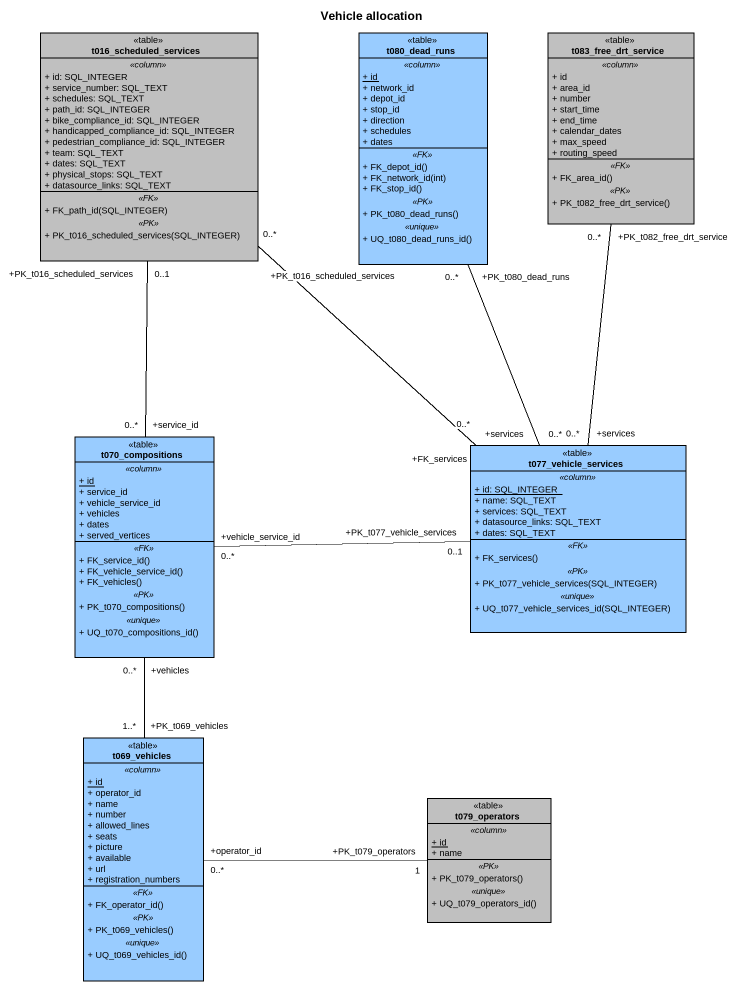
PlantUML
@startuml
title Vehicle allocation
hide circle
hide empty members
skinparam classAttributeIconSize 0
class t016_scheduled_services <<table>> #C0C0C0 {
  .. <<column>> ..
  + id: SQL_INTEGER
  + service_number: SQL_TEXT
  + schedules: SQL_TEXT
  + path_id: SQL_INTEGER
  + bike_compliance_id: SQL_INTEGER
  + handicapped_compliance_id: SQL_INTEGER
  + pedestrian_compliance_id: SQL_INTEGER
  + team: SQL_TEXT
  + dates: SQL_TEXT
  + physical_stops: SQL_TEXT
  + datasource_links: SQL_TEXT
  .. <<FK>> ..
  + FK_path_id(SQL_INTEGER)
  .. <<PK>> ..
  + PK_t016_scheduled_services(SQL_INTEGER)
}
class t080_dead_runs <<table>> #99CCFF {
  .. <<column>> ..
  {static} + id
  + network_id
  + depot_id
  + stop_id
  + direction
  + schedules
  + dates
  .. <<FK>> ..
  + FK_depot_id()
  + FK_network_id(int)
  + FK_stop_id()
  .. <<PK>> ..
  + PK_t080_dead_runs()
  .. <<unique>> ..
  + UQ_t080_dead_runs_id()
}
class t083_free_drt_service <<table>> #C0C0C0 {
  .. <<column>> ..
  + id
  + area_id
  + number
  + start_time
  + end_time
  + calendar_dates
  + max_speed
  + routing_speed
  .. <<FK>> ..
  + FK_area_id()
  .. <<PK>> ..
  + PK_t082_free_drt_service()
}
class t070_compositions <<table>> #99CCFF {
  .. <<column>> ..
  {static} + id
  + service_id
  + vehicle_service_id
  + vehicles
  + dates
  + served_vertices
  .. <<FK>> ..
  + FK_service_id()
  + FK_vehicle_service_id()
  + FK_vehicles()
  .. <<PK>> ..
  + PK_t070_compositions()
  .. <<unique>> ..
  + UQ_t070_compositions_id()
}
class t077_vehicle_services <<table>> #99CCFF {
  .. <<column>> ..
  {static} + id: SQL_INTEGER
  + name: SQL_TEXT
  + services: SQL_TEXT
  + datasource_links: SQL_TEXT
  + dates: SQL_TEXT
  .. <<FK>> ..
  + FK_services()
  .. <<PK>> ..
  + PK_t077_vehicle_services(SQL_INTEGER)
  .. <<unique>> ..
  + UQ_t077_vehicle_services_id(SQL_INTEGER)
}
class t069_vehicles <<table>> #99CCFF {
  .. <<column>> ..
  {static} + id
  + operator_id
  + name
  + number
  + allowed_lines
  + seats
  + picture
  + available
  + url
  + registration_numbers
  .. <<FK>> ..
  + FK_operator_id()
  .. <<PK>> ..
  + PK_t069_vehicles()
  .. <<unique>> ..
  + UQ_t069_vehicles_id()
}
class t079_operators <<table>> #C0C0C0 {
  .. <<column>> ..
  {static} + id
  + name
  .. <<PK>> ..
  + PK_t079_operators()
  .. <<unique>> ..
  + UQ_t079_operators_id()
}
t070_compositions "+service_id\n0..*" -up- "+PK_t016_scheduled_services\n0..1" t016_scheduled_services
t070_compositions "+vehicle_service_id\n0..*" -right- "+PK_t077_vehicle_services\n0..1" t077_vehicle_services
t070_compositions "+vehicles\n0..*" -- "+PK_t069_vehicles\n1..*" t069_vehicles
t077_vehicle_services "+FK_services\n0..*" -up- "+PK_t016_scheduled_services\n0..*" t016_scheduled_services
t077_vehicle_services "+services\n0..*" -up- "+PK_t080_dead_runs\n0..*" t080_dead_runs
t077_vehicle_services "+services\n0..*" -up- "+PK_t082_free_drt_service\n0..*" t083_free_drt_service
t069_vehicles "+operator_id\n0..*" -right- "+PK_t079_operators\n1" t079_operators
@enduml
